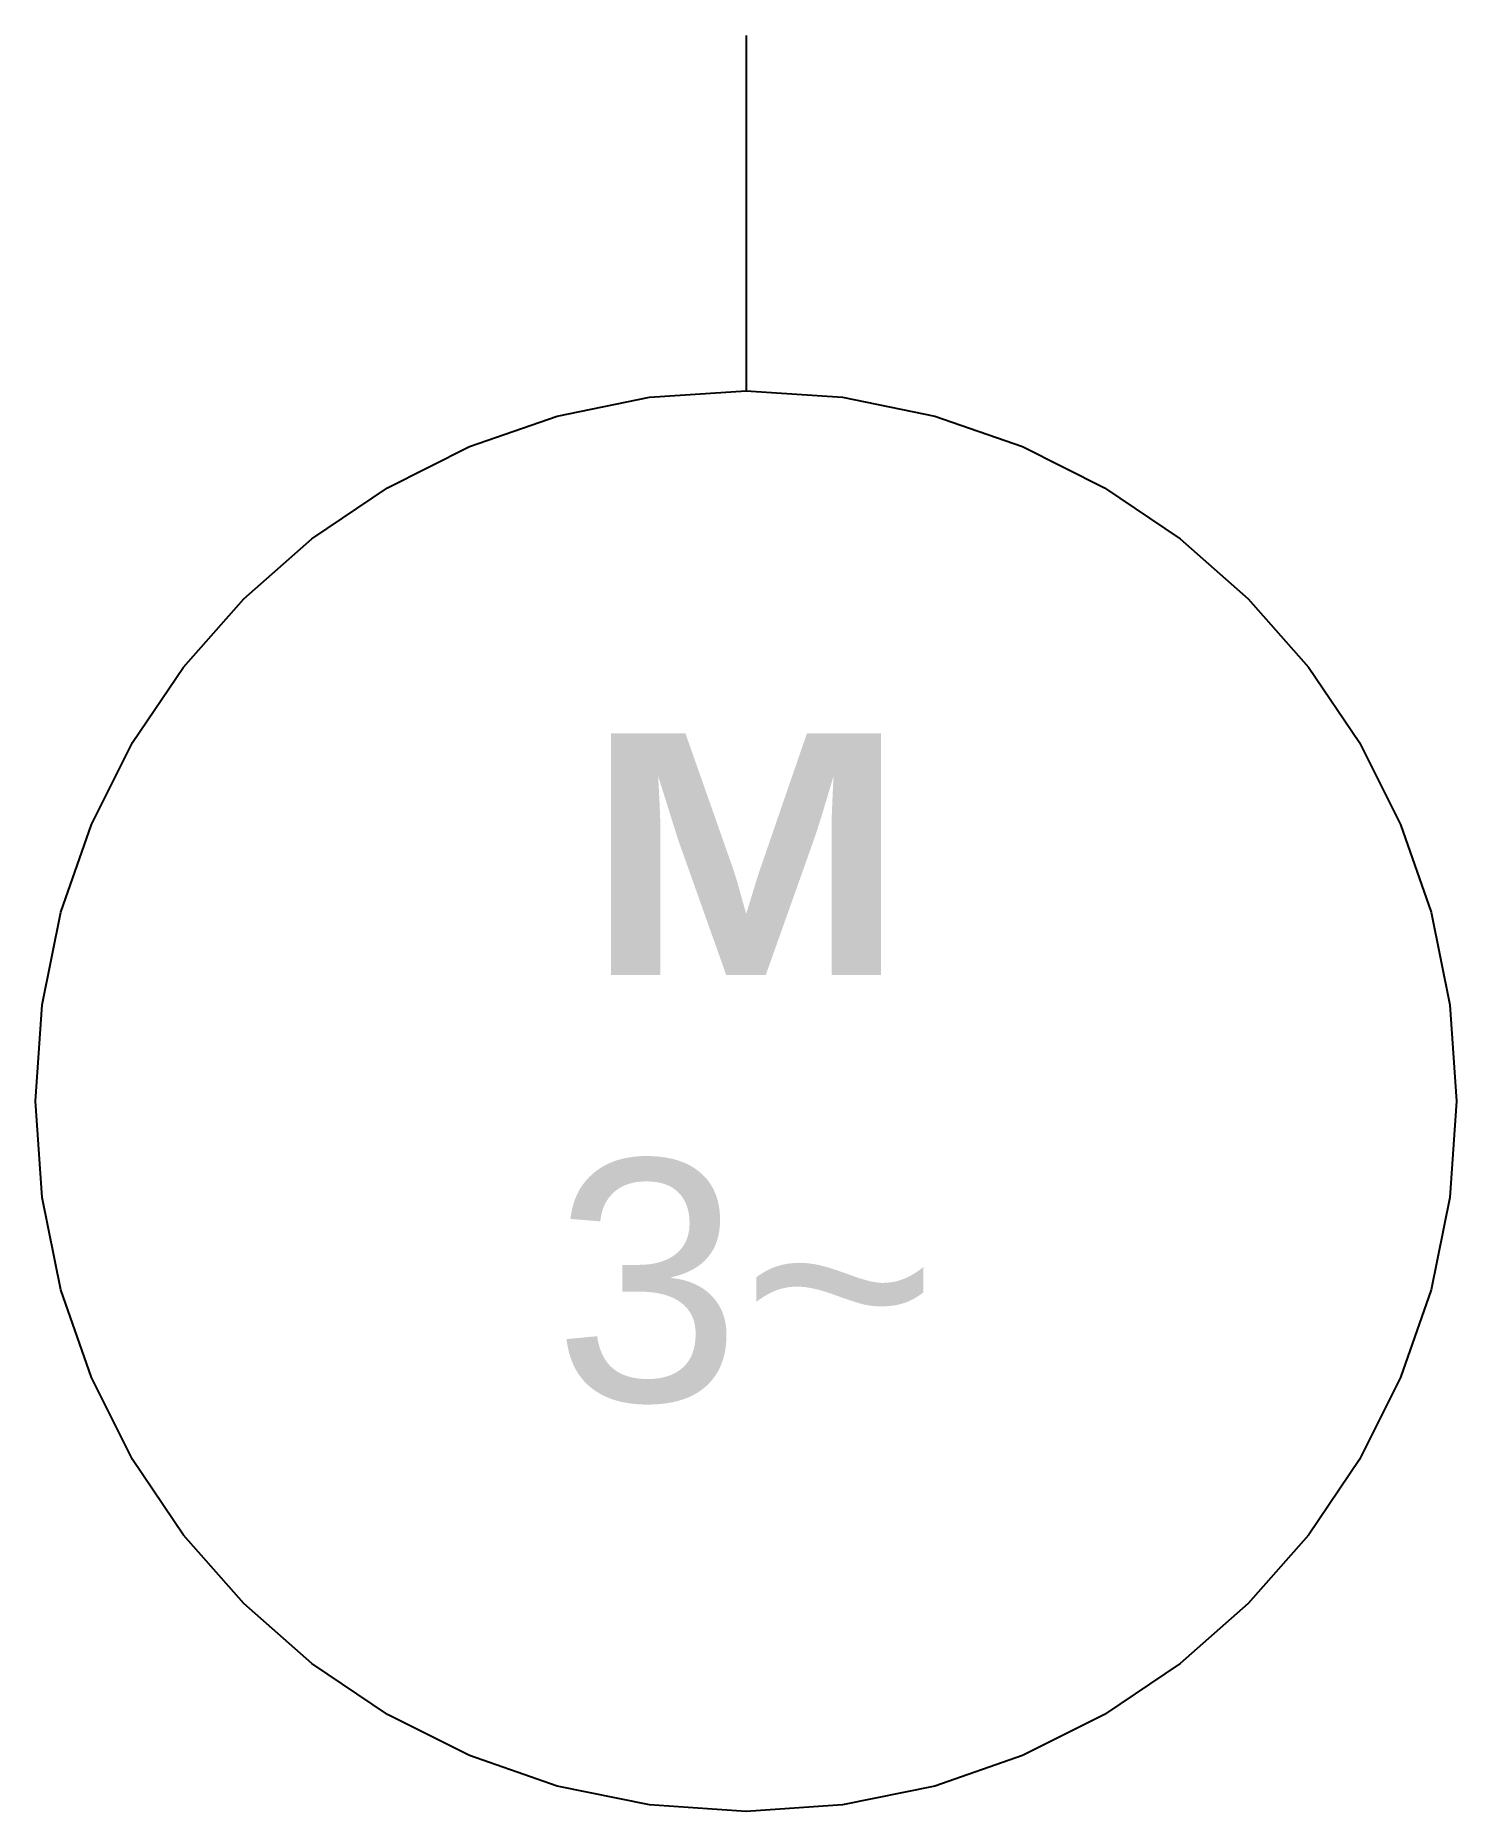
# Model space of a CAD drawing. Header units: millimetres. Extents: x -5 to 5, y -12.5 to 0.
import ezdxf
from ezdxf.enums import TextEntityAlignment as Align

# ---------------------------------------------------------------- set-up
doc = ezdxf.new("R2010")
doc.units = ezdxf.units.MM
doc.layers.get('0').update_dxf_attribs({"linetype": 'CONTINUOUS'})
doc.styles.add('ARIAL', font='arial.ttf')
doc.styles.add('ARIAL_BLACK', font='ariblk.ttf')

# ---------------------------------------------------------------- blocks, each defined once
blk = doc.blocks.new('291_E_LV_SLD_IEC60617_motor_3ph')
at = {"true_color": 0x0000ff}
blk.add_line((0, 0), (0, -2.5), dxfattribs=at)
blk.add_lwpolyline([(5, -7.5), (4.954, -8.178), (4.821, -8.829), (4.607, -9.446), (4.317, -10.023), (3.958, -10.555), (3.535, -11.035), (3.055, -11.458), (2.523, -11.817), (1.946, -12.107), (1.329, -12.321), (0.678, -12.454), (0, -12.5), (-0.678, -12.454), (-1.329, -12.321), (-1.946, -12.107), (-2.523, -11.817), (-3.055, -11.458), (-3.535, -11.035), (-3.958, -10.555), (-4.317, -10.023), (-4.607, -9.446), (-4.821, -8.829), (-4.954, -8.178), (-5, -7.5), (-4.954, -6.822), (-4.821, -6.171), (-4.607, -5.554), (-4.317, -4.977), (-3.958, -4.445), (-3.535, -3.965), (-3.055, -3.542), (-2.523, -3.183), (-1.946, -2.893), (-1.329, -2.679), (-0.678, -2.546), (0, -2.5), (0.678, -2.546), (1.329, -2.679), (1.946, -2.893), (2.523, -3.183), (3.055, -3.542), (3.535, -3.965), (3.958, -4.445), (4.317, -4.977), (4.607, -5.554), (4.821, -6.171), (4.954, -6.822), (5, -7.5)], close=True, dxfattribs=at)
for s, style, p in [('M', 'ARIAL_BLACK', (0, -6.612)), ('3~', 'ARIAL', (0, -9.612))]:
    blk.add_text(s, height=1.7, dxfattribs=dict(at, style=style)).set_placement(p, align=Align.CENTER)
at = {"true_color": 0x0000ff, "style": 'ARIAL'}
blk.add_attdef('TAG', text='', height=2.5, dxfattribs=at).set_placement((-7, -2.2), align=Align.RIGHT)
at = {"color": 7, "style": 'ARIAL'}
for tag, p in [('POWER_KW', (-7, -9)), ('CURRENT', (-7, -12)), ('VOLTAGE', (-7, -15)), ('RATED_CURRENT', (-7, -18)), ('MANUFACTURER', (-7, -21))]:
    blk.add_attdef(tag, text='', height=1.7, dxfattribs=at).set_placement(p, align=Align.RIGHT)

msp = doc.modelspace()

# ---------------------------------------------------------------- block references
msp.add_blockref('291_E_LV_SLD_IEC60617_motor_3ph', (0, 0))

doc.saveas('drawing.dxf')
